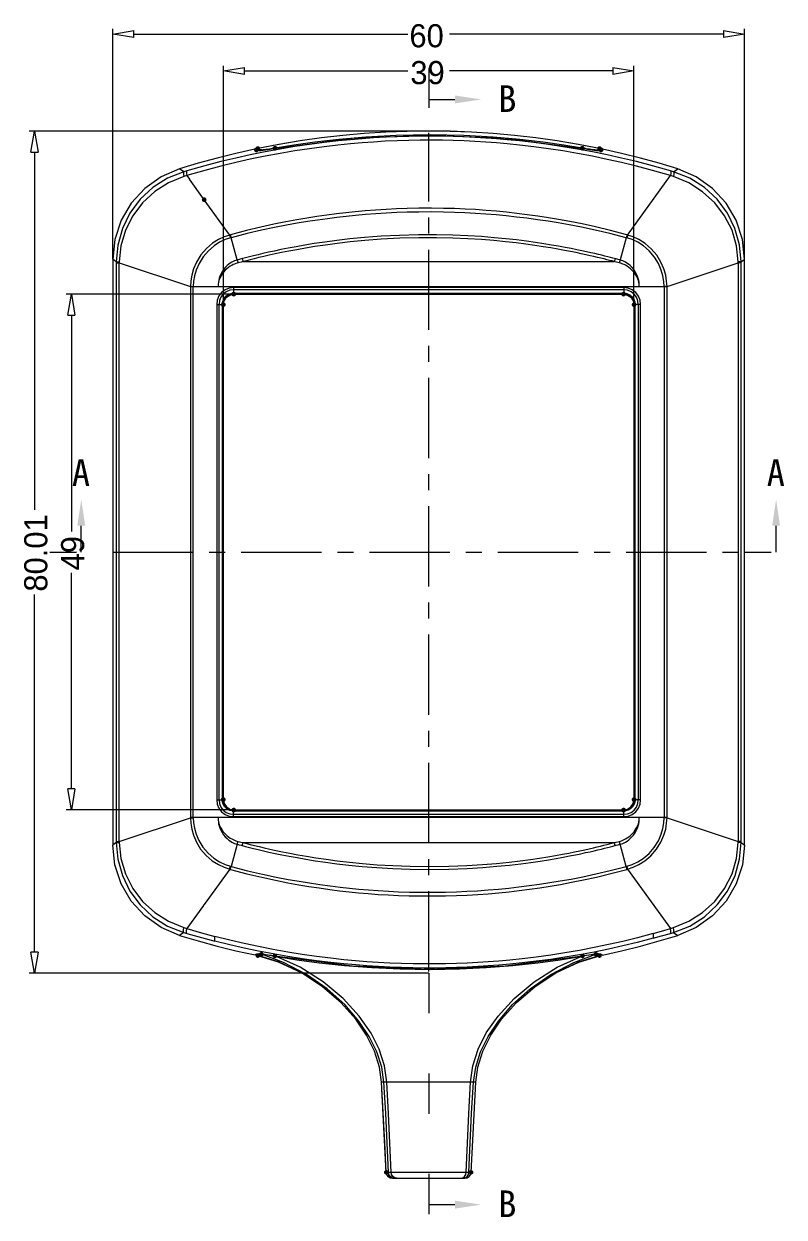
# Model space of a CAD drawing. Header units: millimetres. Extents: x 0 to 260, y 22 to 203.
# Drawn here: x 48 to 89.3, y 91.4 to 156.3 of the extents above; entities that cross this region are included whole.
import ezdxf

# ---------------------------------------------------------------- set-up
doc = ezdxf.new("R2010")
doc.units = ezdxf.units.MM

msp = doc.modelspace()

# ---------------------------------------------------------------- hatches: boundary and pattern name
at = {"true_color": 0xffff00}
h = msp.add_hatch(color=2, dxfattribs=at)
h.dxf.hatch_style = 2
h.paths.add_polyline_path([(71.411324, 151.986756), (71.411324, 152.416087), (72.842543, 152.201245)])
h = msp.add_hatch(color=7)
edge = h.paths.add_edge_path()
edge.add_arc((60.60881, 149.456599), 0.131491, 0, 360)
h = msp.add_hatch(color=7)
edge = h.paths.add_edge_path()
edge.add_arc((60.609692, 149.455434), 0.13105, 0, 360)
h = msp.add_hatch(color=7)
edge = h.paths.add_edge_path()
edge.add_arc((60.690337, 149.528918), 0.12689, 0, 360)
h = msp.add_hatch(color=7)
edge = h.paths.add_edge_path()
edge.add_arc((61.626821, 149.547862), 0.129444, 0, 360)
h = msp.add_hatch(color=7)
edge = h.paths.add_edge_path()
edge.add_arc((78.333459, 149.547862), 0.129444, 0, 360)
h = msp.add_hatch(color=7)
edge = h.paths.add_edge_path()
edge.add_arc((79.269907, 149.528953), 0.12689, 0, 360)
h = msp.add_hatch(color=7)
edge = h.paths.add_edge_path()
edge.add_arc((79.350588, 149.455434), 0.13105, 0, 360)
h = msp.add_hatch(color=7)
edge = h.paths.add_edge_path()
edge.add_arc((79.351293, 149.456599), 0.131491, 0, 360)
h = msp.add_hatch(color=7)
edge = h.paths.add_edge_path()
edge.add_arc((57.771771, 146.748112), 0.128441, 0, 360)
h = msp.add_hatch(color=7)
edge = h.paths.add_edge_path()
edge.add_arc((59.382554, 141.611385), 0.130729, 0, 360)
h = msp.add_hatch(color=7)
edge = h.paths.add_edge_path()
edge.add_arc((80.577725, 141.611385), 0.130729, 0, 360)
h = msp.add_hatch(color=7)
edge = h.paths.add_edge_path()
edge.add_arc((58.810842, 141.039497), 0.130729, 0, 360)
h = msp.add_hatch(color=7)
edge = h.paths.add_edge_path()
edge.add_arc((81.149437, 141.039674), 0.130729, 0, 360)
h = msp.add_hatch(color=2, dxfattribs=at)
h.dxf.hatch_style = 2
h.paths.add_polyline_path([(51.302814, 129.009704), (50.873484, 129.009704), (51.088325, 130.440924)])
h = msp.add_hatch(color=2, dxfattribs=at)
h.dxf.hatch_style = 2
h.paths.add_polyline_path([(89.086902, 129.009704), (88.657571, 129.009704), (88.87206, 130.440924)])
h = msp.add_hatch(color=7)
edge = h.paths.add_edge_path()
edge.add_arc((58.810842, 114.117191), 0.130729, 0, 360)
h = msp.add_hatch(color=7)
edge = h.paths.add_edge_path()
edge.add_arc((81.149437, 114.117367), 0.130729, 0, 360)
h = msp.add_hatch(color=7)
edge = h.paths.add_edge_path()
edge.add_arc((59.382731, 113.545479), 0.130729, 0, 360)
h = msp.add_hatch(color=7)
edge = h.paths.add_edge_path()
edge.add_arc((80.577725, 113.545479), 0.130729, 0, 360)
h = msp.add_hatch(color=7)
edge = h.paths.add_edge_path()
edge.add_arc((60.884964, 105.701394), 0.125501, 0, 360)
h = msp.add_hatch(color=7)
edge = h.paths.add_edge_path()
edge.add_arc((79.075245, 105.701394), 0.125501, 0, 360)
h = msp.add_hatch(color=7)
edge = h.paths.add_edge_path()
edge.add_arc((60.688961, 105.628158), 0.125148, 0, 360)
h = msp.add_hatch(color=7)
edge = h.paths.add_edge_path()
edge.add_arc((61.617613, 105.612953), 0.126206, 0, 360)
h = msp.add_hatch(color=7)
edge = h.paths.add_edge_path()
edge.add_arc((78.342666, 105.612953), 0.126206, 0, 360)
h = msp.add_hatch(color=7)
edge = h.paths.add_edge_path()
edge.add_arc((79.27146, 105.628193), 0.125148, 0, 360)
h = msp.add_hatch(color=7)
edge = h.paths.add_edge_path()
edge.add_arc((67.673396, 93.84097), 0.125236, 0, 360)
h = msp.add_hatch(color=7)
edge = h.paths.add_edge_path()
edge.add_arc((72.286707, 93.84097), 0.125148, 0, 360)
h = msp.add_hatch(color=2, dxfattribs=at)
h.dxf.hatch_style = 2
h.paths.add_polyline_path([(71.411324, 91.869331), (71.411324, 92.299014), (72.842543, 92.083819)])

# ---------------------------------------------------------------- linework, layer by layer
at = {"color": 3, "lineweight": 0, "true_color": 0x00ff00}
for points in [[(52.805577, 143.51321), (52.805577, 156.038938)], [(52.805577, 155.752941), (53.950694, 155.943794)], [(53.950553, 155.562088), (53.950553, 155.943794)], [(86.009727, 155.943794), (87.154844, 155.752941)], [(86.009727, 155.943794), (86.009727, 155.562088)], [(87.154702, 143.512011), (87.154702, 156.03915)], [(53.950553, 155.562088), (52.805436, 155.752941)], [(53.950553, 155.752941), (68.850475, 155.752941)], [(86.009727, 155.752941), (71.109805, 155.752941)], [(87.154702, 155.752941), (86.009586, 155.562088)], [(58.816734, 141.033782), (58.816734, 154.035407)], [(58.816734, 153.749269), (59.961851, 153.940122)], [(59.961709, 153.558416), (59.961709, 153.940122)], [(79.99857, 153.940122), (81.143687, 153.749269)], [(79.99857, 153.940122), (79.99857, 153.558416)], [(81.143546, 141.033782), (81.143546, 154.035407)], [(59.961709, 153.558416), (58.816593, 153.749269)], [(59.961709, 153.749269), (68.850651, 153.749269)], [(79.99857, 153.749269), (71.109628, 153.749269)], [(81.143546, 153.749269), (79.998429, 153.558416)], [(69.980069, 150.477996), (48.259189, 150.477996)], [(48.354509, 149.333021), (48.545362, 150.478137)], [(48.545362, 150.477996), (48.736215, 149.332879)], [(48.354509, 149.333021), (48.736215, 149.333021)], [(48.545362, 149.333021), (48.545362, 129.880501)], [(59.388446, 141.605494), (50.26279, 141.605494)], [(50.358181, 140.460518), (50.549034, 141.605635)], [(50.549034, 141.605494), (50.739887, 140.460377)], [(50.358181, 140.460518), (50.739887, 140.460518)], [(50.549034, 140.460518), (50.549034, 128.708079)], [(50.549034, 114.696346), (50.549034, 126.448785)], [(48.545362, 105.817846), (48.545362, 125.270366)], [(50.549034, 113.55137), (50.358181, 114.696487)], [(50.739887, 114.696346), (50.358181, 114.696346)], [(50.739887, 114.696346), (50.549034, 113.551229)], [(59.388446, 113.55137), (50.26279, 113.55137)], [(48.736215, 105.817846), (48.354509, 105.817846)], [(48.545362, 104.673012), (48.354509, 105.817776)], [(48.736215, 105.817846), (48.545362, 104.673082)], [(69.980069, 104.673012), (48.259189, 104.673012)]]:
    msp.add_lwpolyline(points, dxfattribs=at)
at = {"color": 2, "lineweight": 0, "true_color": 0xffff00}
for points in [[(69.980069, 153.918779), (69.980069, 151.737554)], [(69.980069, 152.201386), (71.411289, 152.201386)], [(51.088184, 127.578414), (51.088184, 129.009634)], [(88.872095, 127.578414), (88.872095, 129.009634)], [(49.370615, 127.578414), (50.824765, 127.578414)], [(87.154702, 127.578414), (88.608852, 127.578414)], [(69.980069, 104.673012), (69.980069, 102.491787)], [(69.980069, 99.213423), (69.980069, 97.032198)], [(69.980069, 93.753834), (69.980069, 91.572609)], [(69.980069, 92.083961), (71.411289, 92.083961)]]:
    msp.add_lwpolyline(points, dxfattribs=at)
at = {"color": 7, "lineweight": 0}
for points in [[(83.128767, 148.055401), (82.143812, 148.338681), (81.274214, 148.569398), (80.470587, 148.766248), (79.68742, 148.943342), (78.892612, 149.108089), (78.081928, 149.261548), (77.274067, 149.399131), (76.500426, 149.517312), (75.693623, 149.625967), (74.92492, 149.716278), (74.256759, 149.783659), (73.662328, 149.835517), (73.083067, 149.878556), (72.495339, 149.914892), (71.906906, 149.943467), (71.320237, 149.964281), (70.730745, 149.977687), (70.132787, 149.983684), (69.519659, 149.981567), (68.893478, 149.970984), (68.260595, 149.951581), (67.622773, 149.923006), (66.984951, 149.885612), (66.357712, 149.840456), (65.731531, 149.786481), (65.047848, 149.717337), (64.294314, 149.629495), (63.495273, 149.522251), (62.709989, 149.403012), (61.898601, 149.265076), (61.083331, 149.111617), (60.28182, 148.945106), (59.492656, 148.766953), (58.685853, 148.569398), (57.815551, 148.338681), (56.831653, 148.055401)], [(79.270789, 149.531776), (78.119447, 149.754956), (76.964104, 149.948379), (75.805334, 150.112044), (74.643707, 150.245952), (73.479795, 150.350103), (72.314172, 150.424496), (71.147409, 150.469132), (69.980078, 150.484011), (68.812751, 150.469132), (67.646, 150.424496), (66.480398, 150.350103), (65.316516, 150.245952), (64.154926, 150.112044), (62.9962, 149.948379), (61.840911, 149.754956), (60.689631, 149.531776)], [(79.269061, 149.526096), (78.117921, 149.749214), (76.962787, 149.942583), (75.80423, 150.106203), (74.642821, 150.240074), (73.47913, 150.344196), (72.313727, 150.418568), (71.147183, 150.463192), (69.980069, 150.478067), (68.812955, 150.463192), (67.646411, 150.418568), (66.481008, 150.344196), (65.317317, 150.240074), (64.155908, 150.106203), (62.997351, 149.942583), (61.842218, 149.749214), (60.691078, 149.526096)], [(61.610875, 149.540736), (65.818808, 150.086836), (69.980175, 150.264636), (74.141894, 150.086836), (78.349475, 149.540736)], [(78.329931, 149.55333), (77.322045, 149.717725), (76.198801, 149.875416), (74.929506, 150.021819), (73.495464, 150.147055), (71.892442, 150.236308), (70.065406, 150.273702), (68.204856, 150.2416), (66.564087, 150.154111), (65.094062, 150.028169), (63.797251, 149.880002), (62.654603, 149.720194), (61.630489, 149.55333)], [(78.891836, 149.347978), (78.080799, 149.497556), (77.272938, 149.632317), (76.499297, 149.747676), (75.692494, 149.853862), (74.923086, 149.942056), (74.254924, 150.008026), (73.660847, 150.058473), (73.082291, 150.100453), (72.494563, 150.135731), (71.906483, 150.163601), (71.319813, 150.184062), (70.730674, 150.197114), (70.132716, 150.203112), (69.519941, 150.200995), (68.894113, 150.190764), (68.260877, 150.171714), (67.623761, 150.143845), (66.985938, 150.107509), (66.359052, 150.063059), (65.733224, 150.010495), (65.049541, 149.943114), (64.295655, 149.857037), (63.496261, 149.752614), (62.710977, 149.635845), (61.899588, 149.501437)], [(60.535996, 149.493534), (59.499965, 149.262559), (58.469689, 149.007804), (57.44563, 148.729302), (56.428252, 148.427087)], [(61.899588, 149.501296), (61.083966, 149.351012), (60.282102, 149.188734), (59.491527, 149.014109), (58.683313, 148.820787), (57.811247, 148.595362), (56.82488, 148.318079)], [(60.535996, 149.493534), (60.566335, 149.460726), (60.634421, 149.435679), (60.739902, 149.418746)], [(60.68949, 149.531776), (60.633531, 149.502363), (60.601648, 149.447814)], [(60.644017, 149.506622), (60.611209, 149.467111)], [(60.644546, 149.504753), (60.612091, 149.465242)], [(60.690689, 149.528001), (60.644123, 149.506481)], [(60.691219, 149.526096), (60.644652, 149.504576)], [(60.721169, 149.493534), (60.691183, 149.52599)], [(60.78855, 149.468734), (60.721169, 149.493429)], [(60.739796, 149.418781), (60.788479, 149.418781), (60.867502, 149.425836), (60.974746, 149.438889), (61.106685, 149.457586), (61.259438, 149.481575), (61.429124, 149.509445), (61.610804, 149.540842)], [(60.893113, 149.451519), (60.788691, 149.468805)], [(60.893113, 149.451519), (60.847252, 149.429999)], [(61.630348, 149.55333), (61.465601, 149.525108), (61.328018, 149.502883), (61.215834, 149.485597), (61.125876, 149.472544), (61.055321, 149.463372), (61.00064, 149.457022), (60.959718, 149.453141), (60.929379, 149.451025), (60.907859, 149.450672), (60.893043, 149.451377)], [(78.483919, 149.527119), (78.329755, 149.553224)], [(78.349404, 149.540736), (78.531791, 149.509339), (78.701829, 149.481469), (78.854935, 149.457481), (78.986874, 149.438431), (79.093413, 149.425378), (79.172082, 149.418675), (79.220413, 149.418675)], [(79.067025, 149.451519), (79.054325, 149.450813), (79.036333, 149.451166), (79.011286, 149.452224), (78.977772, 149.455046), (78.934381, 149.459633), (78.878289, 149.466335), (78.807733, 149.476213), (78.720597, 149.488913), (78.613353, 149.505846), (78.483883, 149.527013)], [(83.135152, 148.318255), (82.14808, 148.595539), (81.276366, 148.820964), (80.47168, 149.01358), (79.687455, 149.186794), (78.891941, 149.348014)], [(79.171729, 149.468734), (79.066954, 149.451448)], [(79.067025, 149.451519), (79.112886, 149.429999)], [(79.239075, 149.493534), (79.171694, 149.46884)], [(79.220307, 149.418781), (79.325435, 149.435714), (79.393874, 149.460761), (79.424212, 149.49357)], [(79.269061, 149.526096), (79.239075, 149.49364)], [(79.269061, 149.526096), (79.315628, 149.504576)], [(79.26959, 149.528001), (79.316157, 149.506481)], [(79.358631, 149.447709), (79.326749, 149.502389), (79.270789, 149.53167)], [(79.315733, 149.504753), (79.348189, 149.465242)], [(79.316262, 149.506622), (79.348718, 149.467111)], [(83.531851, 148.426946), (82.514324, 148.729211), (81.490282, 149.007795), (80.460088, 149.262566), (79.424107, 149.493393)], [(56.428428, 148.426946), (55.435712, 148.000791), (54.54142, 147.366143), (53.809406, 146.566043), (53.261189, 145.629771), (52.918995, 144.587313), (52.805401, 143.512046)], [(56.666659, 148.271583), (55.782598, 147.918099), (54.983909, 147.412569), (54.290701, 146.768397), (53.731548, 146.012747), (53.322679, 145.173841), (53.075734, 144.283783), (52.99389, 143.372911)], [(56.665777, 148.002837), (55.836044, 147.660642), (55.084627, 147.185098), (54.425638, 146.582906), (53.885888, 145.873823), (53.485486, 145.085364), (53.238188, 144.244342), (53.148936, 143.377214)], [(56.666659, 148.271583), (56.428534, 148.426805)], [(56.666483, 148.271583), (56.648491, 148.227486), (56.648138, 148.135058), (56.665777, 148.002766)], [(56.831512, 148.055401), (56.665707, 148.002837)], [(56.824951, 148.318079), (56.666553, 148.271512)], [(56.824951, 148.318079), (56.810134, 148.275746), (56.812251, 148.185434), (56.831301, 148.055259)], [(56.831512, 148.055401), (56.968037, 147.866312)], [(80.798, 144.826461), (83.128803, 148.055436)], [(83.135152, 148.318255), (83.149969, 148.275922), (83.147852, 148.185611), (83.128803, 148.055436)], [(83.294502, 148.002837), (83.129049, 148.055401)], [(83.29362, 148.271583), (83.135223, 148.318149)], [(86.966284, 143.372805), (86.884439, 144.28403), (86.637495, 145.174088), (86.228978, 146.012994), (85.669473, 146.768291), (84.976264, 147.412463), (84.177576, 147.917994), (83.293514, 148.271477)], [(83.29362, 148.271583), (83.531745, 148.426805)], [(83.293797, 148.271583), (83.311788, 148.227486), (83.312141, 148.135058), (83.294502, 148.002766)], [(86.811414, 143.377109), (86.722162, 144.244589), (86.474512, 145.085611), (86.074462, 145.87407), (85.534712, 146.5828), (84.875723, 147.184992), (84.123953, 147.660536), (83.294573, 148.002731)], [(87.154702, 143.512011), (87.041461, 144.586925), (86.699266, 145.629383), (86.151402, 146.565302), (85.419389, 147.365402), (84.524744, 148.000755), (83.531675, 148.426911)], [(57.737904, 146.799476), (56.96779, 147.866276)], [(57.737904, 146.799476), (57.747429, 146.777604), (57.767185, 146.750087)], [(59.16228, 144.826284), (57.776569, 146.746101)], [(80.763357, 144.835951), (79.872593, 145.069842), (79.058735, 145.265281), (78.319312, 145.426853), (77.650799, 145.559498), (77.047549, 145.668506), (76.49404, 145.760934), (75.923951, 145.847717), (75.343632, 145.928856), (74.777424, 146.000823), (74.220035, 146.064323), (73.663351, 146.120062), (73.100318, 146.167334), (72.530935, 146.206845), (71.962962, 146.237537), (71.390757, 146.260467), (70.78786, 146.276342), (70.126049, 146.283751), (69.437074, 146.280576), (68.814068, 146.268228), (68.23269, 146.24812), (67.66366, 146.220603), (67.090396, 146.18462), (66.528068, 146.140523), (65.989024, 146.090076), (65.471146, 146.034689), (64.96491, 145.974012), (64.447385, 145.905926), (63.907282, 145.828667), (63.363651, 145.744353), (62.808379, 145.650514), (62.211126, 145.540801), (61.562015, 145.410273), (60.856107, 145.254698), (60.077526, 145.06702), (59.196993, 144.835598)], [(80.727197, 144.679705), (79.837844, 144.906189), (79.02575, 145.095278), (78.288444, 145.251558), (77.622047, 145.379616), (77.020561, 145.485097), (76.468817, 145.57435), (75.900492, 145.658311), (75.321936, 145.736628), (74.757492, 145.806125), (74.201867, 145.867508), (73.647653, 145.92113), (73.087442, 145.966991), (72.520175, 146.005091), (71.954672, 146.034725), (71.384936, 146.05695), (70.784508, 146.072119), (70.125519, 146.079527), (69.439014, 146.076352), (68.818831, 146.064358), (68.240275, 146.044955), (67.673361, 146.018144), (67.102214, 145.983572), (66.542708, 145.941239), (66.006133, 145.892555), (65.490019, 145.838933), (64.985547, 145.780372), (64.469786, 145.714755), (63.931094, 145.639966), (63.389228, 145.558122), (62.835719, 145.467458), (62.240231, 145.361625), (61.593236, 145.23533), (60.889444, 145.085047), (60.112275, 144.903366), (59.233153, 144.679705)], [(59.16228, 144.826284), (58.859949, 144.721862), (58.549505, 144.576871), (58.226008, 144.375082), (57.893338, 144.095682), (57.587832, 143.742198), (57.35006, 143.355554), (57.190252, 142.982315), (57.092532, 142.642237), (57.03891, 142.328265), (57.01986, 142.027346)], [(59.197064, 144.835598), (59.162139, 144.826426)], [(59.16228, 144.826284), (59.172863, 144.775132), (59.184858, 144.722921), (59.19791, 144.670357)], [(59.197064, 144.835598), (59.208, 144.784445), (59.219994, 144.732234), (59.2334, 144.679317)], [(80.176829, 143.527674), (79.999029, 143.573535), (79.866031, 143.607755), (79.721745, 143.644091), (79.565112, 143.682544), (79.395073, 143.723819), (79.211629, 143.767563), (79.013015, 143.81413), (78.797467, 143.863166), (78.563223, 143.915024), (78.308165, 143.969705), (78.030881, 144.02756), (77.728551, 144.087885), (77.400115, 144.151032), (77.043809, 144.215944), (76.65787, 144.282971), (76.239829, 144.351058), (75.786509, 144.419849), (75.294384, 144.488288), (74.759926, 144.556021), (74.178901, 144.621285), (73.547076, 144.682316), (72.859512, 144.737702), (72.11127, 144.784621), (71.296001, 144.819546), (70.406648, 144.838596), (69.434745, 144.837185), (68.396167, 144.809669), (67.388987, 144.757457), (66.483406, 144.688666), (65.68754, 144.611055), (64.977045, 144.528505), (64.338165, 144.443485), (63.762431, 144.35776), (63.242084, 144.272741), (62.769362, 144.189485), (62.338973, 144.108699), (61.947037, 144.031088), (61.590026, 143.956652), (61.265117, 143.885744), (60.969137, 143.819069), (60.699262, 143.755921), (60.45267, 143.696655), (60.227951, 143.641269), (60.024045, 143.589763)], [(80.763357, 144.835951), (80.752421, 144.784445), (80.740426, 144.732587), (80.727021, 144.67967)], [(80.798, 144.826461), (80.787416, 144.774955), (80.775422, 144.723097), (80.762369, 144.67018)], [(80.798, 144.826461), (80.763427, 144.835986)], [(82.94049, 142.027522), (82.92144, 142.325619), (82.86817, 142.641355), (82.770451, 142.981786), (82.613112, 143.34938), (82.382395, 143.728264), (82.081829, 144.080689), (81.747042, 144.366086), (81.414373, 144.57493), (81.09652, 144.72345), (80.79807, 144.826461)], [(59.197946, 144.670251), (58.907609, 144.574295), (58.61304, 144.434948), (58.309298, 144.239156), (57.999207, 143.972104), (57.714162, 143.638376), (57.491207, 143.274662), (57.339512, 142.924001), (57.246732, 142.604031), (57.196637, 142.308756), (57.179351, 142.026181)], [(59.233259, 144.679352), (59.215972, 144.674766), (59.197981, 144.67018)], [(59.566563, 143.46996), (59.233188, 144.679635)], [(80.071419, 143.382824), (79.950063, 143.414221), (79.817771, 143.448087), (79.674191, 143.484424), (79.518263, 143.523229), (79.349283, 143.564504), (79.166896, 143.608249), (78.968988, 143.654462), (78.754499, 143.703499), (78.521313, 143.755357), (78.267666, 143.810037), (77.991441, 143.86754), (77.690874, 143.927865), (77.364202, 143.991012), (77.00966, 144.056276), (76.625485, 144.122951), (76.20956, 144.191037), (75.758357, 144.259476), (75.268702, 144.328268), (74.736713, 144.396001), (74.15851, 144.460912), (73.52986, 144.521943), (72.845824, 144.577329), (72.100758, 144.624249), (71.289721, 144.659174), (70.404602, 144.678224), (69.437285, 144.676812), (68.403646, 144.649296), (67.401758, 144.597085), (66.500057, 144.528293), (65.708424, 144.451035), (65.001105, 144.368485), (64.365399, 144.283465), (63.792488, 144.19774), (63.274963, 144.112721), (62.804357, 144.029465), (62.376085, 143.948679), (61.985913, 143.871068), (61.631019, 143.796632), (61.307521, 143.726076), (61.012952, 143.659401), (60.744135, 143.596254), (60.499308, 143.536987), (60.275646, 143.481954), (60.072799, 143.430449), (59.888649, 143.382824)], [(80.727197, 144.679705), (80.393822, 143.47003)], [(80.762334, 144.670251), (80.727056, 144.679776)], [(82.780999, 142.026287), (82.764066, 142.30604), (82.713618, 142.603079), (82.620838, 142.923401), (82.472318, 143.269123), (82.25536, 143.625429), (81.975254, 143.957746), (81.662693, 144.230796), (81.350838, 144.432584), (81.049213, 144.575459), (80.762404, 144.670357)], [(52.805577, 143.512011), (52.805577, 111.644889)], [(52.993996, 143.372805), (52.805612, 143.512152)], [(59.566563, 143.46996), (59.499182, 143.449499), (59.427921, 143.423393), (59.353133, 143.390232), (59.27411, 143.349662), (59.191207, 143.299215), (59.104777, 143.237479), (59.01623, 143.163043), (58.92733, 143.074143), (58.840899, 142.970426), (58.760113, 142.852951), (58.688852, 142.725246), (58.631702, 142.595776), (58.589721, 142.47301), (58.560794, 142.359415), (58.542802, 142.255346), (58.532924, 142.161154), (58.529749, 142.076487), (58.530455, 142.000287)], [(59.674054, 143.498923), (59.566457, 143.469995)], [(59.566563, 143.46996), (59.582085, 143.414574), (59.599371, 143.361304), (59.617363, 143.312621)], [(59.783592, 143.527674), (59.673878, 143.498746)], [(60.024081, 143.589869), (59.783486, 143.52778)], [(59.839084, 143.542138), (59.854253, 143.486046), (59.871187, 143.432071), (59.888473, 143.382682)], [(80.121019, 143.542138), (80.10585, 143.486046), (80.088916, 143.432071), (80.071277, 143.382682)], [(80.286225, 143.498746), (80.176864, 143.527674)], [(80.393716, 143.46996), (80.286119, 143.498888)], [(80.393716, 143.46996), (80.378194, 143.414574), (80.360908, 143.361304), (80.342916, 143.312621)], [(81.429825, 142.000464), (81.43053, 142.081603), (81.42665, 142.165917), (81.417478, 142.256228), (81.400544, 142.353242), (81.374439, 142.459781), (81.335633, 142.576903), (81.282011, 142.70355), (81.212161, 142.833372), (81.129258, 142.957197), (81.037536, 143.069028), (80.942991, 143.163925), (80.850564, 143.241536), (80.763075, 143.302919), (80.68123, 143.352308), (80.604678, 143.391467), (80.532358, 143.423217), (80.462508, 143.448969), (80.393716, 143.470136)], [(86.966284, 143.372805), (87.154667, 143.512152)], [(87.154702, 111.644853), (87.154702, 143.511976)], [(52.993996, 143.372805), (53.016573, 143.374216), (53.069137, 143.37598), (53.148865, 143.377038)], [(52.993996, 143.372805), (52.993996, 143.316713)], [(52.993996, 143.316819), (53.148159, 143.316819)], [(52.993996, 143.316819), (52.993996, 111.839869)], [(53.148865, 143.377109), (53.148159, 143.317136)], [(53.148159, 143.316995), (57.019896, 142.027592)], [(53.148159, 111.839869), (53.148159, 143.316819)], [(59.617363, 143.312515), (59.557744, 143.295934), (59.493538, 143.275121), (59.425099, 143.249015), (59.351721, 143.216912), (59.273052, 143.176696), (59.189444, 143.127659), (59.100896, 143.067334), (59.009174, 142.994309), (58.916746, 142.907526), (58.826435, 142.806632), (58.74318, 142.694096), (58.672624, 142.576973), (58.617944, 142.462673), (58.578432, 142.354723), (58.552327, 142.253829), (58.537157, 142.160696), (58.530455, 142.076382), (58.530455, 142.000534)], [(59.778441, 143.353684), (59.617222, 143.312409)], [(59.888508, 143.382824), (59.833475, 143.368007), (59.778441, 143.353543)], [(59.888508, 143.382824), (80.07163, 143.382824)], [(80.126875, 143.367831), (80.071842, 143.382647)], [(80.342916, 143.312515), (80.127016, 143.367901)], [(81.429825, 142.000464), (81.429472, 142.081603), (81.422416, 142.165564), (81.407953, 142.254464), (81.383611, 142.349008), (81.347628, 142.450256), (81.29718, 142.559264), (81.2298, 142.674622), (81.147603, 142.789628), (81.054469, 142.896519), (80.956044, 142.990006), (80.858325, 143.067969), (80.76625, 143.130764), (80.681583, 143.1798), (80.603972, 143.218958), (80.532711, 143.250003), (80.466741, 143.27505), (80.403947, 143.295511), (80.342916, 143.312444)], [(82.94049, 142.027522), (86.812226, 143.316925)], [(86.812085, 143.316995), (86.811379, 143.376967)], [(86.966284, 143.372805), (86.943706, 143.374216), (86.891142, 143.37598), (86.811414, 143.377038)], [(86.812085, 143.316819), (86.812085, 111.839869)], [(86.966284, 143.316819), (86.81212, 143.316819)], [(86.966284, 143.316819), (86.966284, 143.372911)], [(86.966284, 111.839869), (86.966284, 143.316819)], [(82.940666, 142.000464), (57.019613, 142.000464)], [(57.019613, 142.000464), (57.019613, 113.156294)], [(57.01979, 142.027522), (57.179245, 142.026464)], [(57.01979, 142.027522), (57.01979, 142.000358)], [(57.179104, 113.1564), (57.179104, 142.00057)], [(57.179281, 142.026287), (57.179281, 142.000534)], [(59.377439, 141.965504), (59.139314, 141.940456), (58.913183, 141.851556), (58.71845, 141.704448), (58.571342, 141.510773), (58.482089, 141.28429), (58.456689, 141.044754)], [(59.373135, 141.840938), (59.167113, 141.820477), (58.972379, 141.744629), (58.805163, 141.618335), (58.678516, 141.451471), (58.601963, 141.256385), (58.581149, 141.048952)], [(58.758173, 141.04874), (58.78322, 141.225129), (58.853776, 141.380351), (58.954317, 141.500648), (59.085903, 141.593429), (59.231601, 141.648109), (59.373417, 141.663984)], [(58.805022, 141.045318), (58.828658, 141.209007), (58.89498, 141.353646), (58.988113, 141.464771), (59.109822, 141.551201), (59.245288, 141.602001), (59.376874, 141.617171)], [(58.816734, 141.033782), (58.860126, 141.252857), (58.983951, 141.438066), (59.169512, 141.561891), (59.388587, 141.605635)], [(59.373135, 141.840938), (59.373135, 141.664196)], [(80.587144, 141.840938), (59.373206, 141.840938)], [(59.376733, 141.617206), (59.374617, 141.639784), (59.373206, 141.664126)], [(59.37571, 141.919501), (59.373241, 141.840832)], [(59.373276, 141.965504), (59.375746, 141.919642)], [(59.373276, 141.664055), (80.586862, 141.664055)], [(59.376733, 141.617206), (80.583617, 141.617206)], [(80.582841, 141.965504), (59.377368, 141.965504)], [(59.388446, 141.605494), (80.571693, 141.605494)], [(80.571834, 141.605494), (80.790909, 141.561749), (80.976117, 141.437924), (81.100295, 141.252716), (81.143687, 141.033641)], [(81.503732, 141.044613), (81.478684, 141.282738), (81.389784, 141.509221), (81.242676, 141.703601), (81.049001, 141.85071), (80.822518, 141.940315), (80.582982, 141.965363)], [(80.583546, 141.617206), (80.585663, 141.639784), (80.586721, 141.664126)], [(80.583546, 141.617206), (80.747235, 141.593217), (80.891521, 141.527248), (81.002999, 141.434114), (81.089429, 141.312406), (81.139877, 141.176939), (81.155399, 141.045353)], [(80.587144, 141.840938), (80.586792, 141.664196)], [(80.586827, 141.965504), (80.586827, 141.840973)], [(80.586827, 141.664055), (80.763216, 141.639008), (80.918438, 141.568099), (81.039088, 141.467558), (81.131869, 141.336324), (81.186196, 141.190274), (81.202071, 141.048811)], [(81.379025, 141.049093), (81.358564, 141.255115), (81.282716, 141.449848), (81.156422, 141.617065), (80.989558, 141.743712), (80.794472, 141.820265), (80.587039, 141.841079)], [(82.94049, 142.027522), (82.781034, 142.026464)], [(82.781175, 142.000464), (82.781175, 142.026217)], [(82.781175, 142.000464), (82.781175, 113.156294)], [(82.940666, 142.000464), (82.940666, 142.027628)], [(82.940666, 113.1564), (82.940666, 142.00057)], [(58.456548, 141.04874), (58.581431, 141.04874)], [(58.456548, 141.044613), (58.456548, 114.112146)], [(58.581255, 141.049093), (58.757996, 141.04874)], [(58.581255, 114.107771), (58.581255, 141.049058)], [(58.805022, 141.045494), (58.782444, 141.047611), (58.758102, 141.048669)], [(58.758173, 141.04874), (58.758173, 114.107807)], [(58.805022, 114.11137), (58.805022, 141.045247)], [(58.816734, 114.123082), (58.816734, 141.033676)], [(81.143546, 141.033782), (81.143546, 114.123188)], [(81.155258, 141.045494), (81.177836, 141.047611), (81.202177, 141.048669)], [(81.155258, 141.045494), (81.155258, 114.111617)], [(81.202107, 114.107771), (81.202107, 141.048705)], [(81.379025, 141.049093), (81.202283, 141.04874)], [(81.379025, 141.049093), (81.379025, 114.107807)], [(81.457729, 141.046517), (81.37906, 141.048634)], [(81.503732, 141.04874), (81.457871, 141.046623)], [(81.503732, 114.112252), (81.503732, 141.044718)], [(58.456548, 114.112252), (58.481595, 113.874127), (58.570495, 113.647643), (58.717251, 113.453616), (58.910926, 113.306154), (59.137409, 113.216549), (59.377298, 113.191149)], [(58.456548, 114.108124), (58.502409, 114.110241), (58.581431, 114.108124)], [(58.581255, 114.107771), (58.757996, 114.107771)], [(58.581255, 114.107771), (58.601716, 113.901749), (58.677563, 113.706663), (58.803857, 113.539799), (58.970721, 113.413152), (59.165455, 113.336599), (59.373241, 113.315785)], [(58.805022, 114.11137), (58.782444, 114.109253), (58.758102, 114.108195)], [(59.373135, 113.492809), (59.167818, 113.527381), (59.000602, 113.61734), (58.882421, 113.73552), (58.807632, 113.863579), (58.769179, 113.990226), (58.758243, 114.108054)], [(59.37691, 113.539658), (59.185704, 113.572466), (59.030835, 113.656075), (58.921121, 113.765789), (58.851624, 113.884675), (58.81564, 114.00215), (58.805057, 114.111511)], [(58.816734, 114.123082), (58.860126, 113.904007), (58.983951, 113.718799), (59.169512, 113.594974), (59.388587, 113.551229)], [(80.571834, 113.55137), (80.790909, 113.595115), (80.976117, 113.718587), (81.100295, 113.904148), (81.143687, 114.123223)], [(80.582664, 113.191184), (80.820789, 113.216231), (81.047273, 113.305131), (81.2413, 113.451887), (81.388761, 113.645562), (81.478367, 113.872398), (81.503767, 114.112287)], [(81.155258, 114.111546), (81.122449, 113.920341), (81.038841, 113.765471), (80.929127, 113.655757), (80.810241, 113.586613), (80.693119, 113.550277), (80.583405, 113.539693)], [(81.202107, 114.107771), (81.167534, 113.902455), (81.077576, 113.735238), (80.959396, 113.617058), (80.831337, 113.542621), (80.70469, 113.503816), (80.586862, 113.49288)], [(80.587144, 113.315891), (80.793167, 113.336352), (80.988253, 113.412199), (81.155117, 113.538494), (81.281764, 113.705358), (81.358317, 113.900091), (81.379131, 114.107877)], [(81.155258, 114.11137), (81.177836, 114.109253), (81.202177, 114.108195)], [(81.379025, 114.107771), (81.202283, 114.107771)], [(81.503732, 114.108124), (81.378848, 114.108124)], [(53.148159, 111.839869), (57.019896, 113.129272)], [(57.019613, 113.1564), (82.940666, 113.1564)], [(57.019613, 113.1564), (57.019613, 113.129236)], [(57.01979, 113.129201), (57.179245, 113.130612)], [(57.01979, 113.129342), (57.03884, 112.831245), (57.092109, 112.515509), (57.189829, 112.175078), (57.347167, 111.807484), (57.577884, 111.428601), (57.878098, 111.076176), (58.213237, 110.790778), (58.545906, 110.581581), (58.863759, 110.433414), (59.162209, 110.330403)], [(57.179104, 113.1564), (57.179104, 113.130648)], [(57.179281, 113.130577), (57.196214, 112.850824), (57.246661, 112.553785), (57.339442, 112.233463), (57.487961, 111.887741), (57.704567, 111.531435), (57.985025, 111.199119), (58.297586, 110.926069), (58.609442, 110.723927), (58.911067, 110.581405), (59.197875, 110.486507)], [(58.530455, 113.1564), (58.529749, 113.075261), (58.53363, 112.990595), (58.542802, 112.900636), (58.559735, 112.803623), (58.585841, 112.697084), (58.624646, 112.579961), (58.678269, 112.453314), (58.748119, 112.323492), (58.831021, 112.199667), (58.922744, 112.087836), (59.017288, 111.992939), (59.109716, 111.915681), (59.197205, 111.853592), (59.279049, 111.804556), (59.355602, 111.765045), (59.427921, 111.733295), (59.497771, 111.707895), (59.566563, 111.686728)], [(58.530455, 113.1564), (58.530455, 113.075261), (58.537863, 112.9913), (58.552327, 112.9024), (58.576669, 112.807856), (58.612652, 112.706256), (58.663099, 112.597247), (58.730127, 112.481889), (58.812677, 112.367236), (58.90581, 112.260345), (59.004235, 112.166859), (59.101955, 112.088542), (59.19403, 112.0261), (59.278696, 111.977064), (59.356307, 111.937906), (59.427569, 111.906861), (59.493538, 111.881814), (59.556332, 111.861353), (59.617363, 111.84442)], [(80.586968, 113.492809), (59.373029, 113.492809)], [(59.373135, 113.315891), (59.373135, 113.492633)], [(59.373135, 113.315891), (80.587074, 113.315891)], [(59.376733, 113.539658), (59.374617, 113.51708), (59.373206, 113.492739)], [(59.373276, 113.191184), (59.373276, 113.316067)], [(80.583546, 113.539658), (59.377016, 113.539658)], [(59.377439, 113.191184), (80.582558, 113.191184)], [(59.388446, 113.55137), (80.571693, 113.55137)], [(80.342916, 111.844349), (80.402536, 111.86093), (80.466741, 111.881744), (80.53518, 111.907849), (80.608558, 111.939952), (80.687228, 111.980169), (80.770836, 112.028852), (80.859383, 112.089177), (80.951105, 112.162202), (81.043533, 112.248985), (81.133844, 112.350585), (81.2171, 112.462769), (81.287655, 112.579538), (81.342336, 112.693838), (81.381847, 112.802141), (81.407952, 112.903035), (81.423122, 112.996169), (81.429825, 113.080482), (81.429825, 113.15633)], [(80.393716, 111.686904), (80.461097, 111.707718), (80.532358, 111.733471), (80.607147, 111.766632), (80.686169, 111.807202), (80.769072, 111.857649), (80.855503, 111.919032), (80.94405, 111.993821), (81.03295, 112.082721), (81.11938, 112.186438), (81.200166, 112.303913), (81.271428, 112.431618), (81.328577, 112.561088), (81.370558, 112.683854), (81.399486, 112.797449), (81.417477, 112.901518), (81.427002, 112.99571), (81.43053, 113.080377), (81.429825, 113.156577)], [(80.583546, 113.539658), (80.585663, 113.51708), (80.586721, 113.492739)], [(80.586827, 113.191184), (80.58471, 113.237045), (80.586827, 113.316067)], [(80.587144, 113.315891), (80.587144, 113.492633)], [(80.762334, 110.486613), (81.05267, 110.582569), (81.347239, 110.722269), (81.650981, 110.917708), (81.961073, 111.184761), (82.246117, 111.518488), (82.469073, 111.881849), (82.620767, 112.232511), (82.713195, 112.552833), (82.763642, 112.848108), (82.780928, 113.130683)], [(80.798, 110.330227), (81.10033, 110.435002), (81.410775, 110.579641), (81.734272, 110.781782), (82.066941, 111.061182), (82.372447, 111.414666), (82.610219, 111.80131), (82.770027, 112.174196), (82.867747, 112.514274), (82.921369, 112.828599), (82.940419, 113.129519)], [(82.780999, 113.130577), (82.780999, 113.15633)], [(82.94049, 113.129201), (82.781034, 113.130612)], [(82.94049, 113.129342), (82.94049, 113.156506)], [(82.94049, 113.129342), (86.812226, 111.839939)], [(56.428428, 106.729742), (55.435712, 107.155897), (54.54142, 107.790897), (53.809406, 108.590644), (53.261189, 109.526917), (52.918995, 110.569728), (52.805401, 111.644994)], [(52.993996, 111.784059), (52.805612, 111.644712)], [(52.993996, 111.839869), (53.148159, 111.839869)], [(52.993996, 111.839869), (52.993996, 111.78413)], [(52.993996, 111.784059), (53.016573, 111.782296), (53.069137, 111.780884), (53.148865, 111.779473)], [(52.993996, 111.784059), (53.07584, 110.872834), (53.322784, 109.982776), (53.731301, 109.144223), (54.290807, 108.388573), (54.984015, 107.744401), (55.782704, 107.238518), (56.666765, 106.885034)], [(53.148159, 111.839869), (53.148865, 111.779544)], [(53.148865, 111.779579), (53.238118, 110.912099), (53.485768, 110.071076), (53.885818, 109.282971), (54.425568, 108.573888), (55.084557, 107.971696), (55.836326, 107.496151), (56.665707, 107.153957)], [(59.566563, 111.686904), (59.233188, 110.477229)], [(59.566563, 111.686904), (59.582085, 111.742291), (59.599371, 111.79556), (59.617363, 111.844243)], [(59.566563, 111.686904), (59.673807, 111.657977)], [(59.617363, 111.844349), (59.833263, 111.788963)], [(59.673878, 111.657941), (59.783592, 111.629366)], [(59.833369, 111.788857), (59.888402, 111.774041)], [(59.839225, 111.61455), (59.854394, 111.670994), (59.871328, 111.724616), (59.888614, 111.774005)], [(59.888508, 111.774041), (80.07163, 111.774041)], [(59.888684, 111.774041), (60.075304, 111.72571), (60.281679, 111.673499), (60.508868, 111.617407), (60.758634, 111.557082), (61.033096, 111.492877), (61.334368, 111.424791), (61.664921, 111.352824), (62.027576, 111.277329), (62.424804, 111.198307), (62.858368, 111.117521), (63.329679, 111.034618), (63.842265, 110.951363), (64.399301, 110.868813), (65.006432, 110.787674), (65.66789, 110.710063), (66.389321, 110.638449), (67.176368, 110.575302), (68.036087, 110.523796), (68.975182, 110.488871), (70.002471, 110.476171), (71.079854, 110.491341), (72.055284, 110.530499), (72.909712, 110.584121), (73.66889, 110.647621), (74.349046, 110.716413), (74.960762, 110.788732), (75.512507, 110.861757), (76.01204, 110.935135), (76.466065, 111.007102), (76.879873, 111.077657), (77.257346, 111.145743), (77.602009, 111.21136), (77.91704, 111.274154), (78.205612, 111.333774), (78.469843, 111.390218), (78.712201, 111.443841), (78.934451, 111.494288), (79.138709, 111.542266), (79.327798, 111.587421), (79.502071, 111.629754), (79.662937, 111.669618), (79.811104, 111.707013), (79.946923, 111.741585), (80.071454, 111.774041)], [(80.071771, 111.774041), (80.126805, 111.788857), (80.181838, 111.802968)], [(80.121196, 111.61455), (80.106026, 111.670994), (80.089093, 111.724616), (80.071807, 111.774005)], [(80.176687, 111.629014), (80.286049, 111.657941)], [(80.181838, 111.803004), (80.343058, 111.844279)], [(80.286049, 111.657941), (80.393646, 111.686869)], [(80.393716, 111.686904), (80.378194, 111.742291), (80.360908, 111.79556), (80.342916, 111.844243)], [(80.727197, 110.476982), (80.393822, 111.68701)], [(83.29362, 106.885105), (84.177681, 107.238588), (84.97637, 107.744472), (85.669226, 108.388644), (86.228731, 109.143941), (86.637601, 109.982847), (86.884545, 110.873258), (86.96639, 111.78413)], [(83.294502, 107.153851), (84.124236, 107.496398), (84.875652, 107.97159), (85.534641, 108.573782), (86.074391, 109.282865), (86.474794, 110.071676), (86.722091, 110.912346), (86.811344, 111.779473)], [(87.154702, 111.644853), (87.041461, 110.569939), (86.699266, 109.527481), (86.151402, 108.591562), (85.419389, 107.791109), (84.524744, 107.156109), (83.531675, 106.729601)], [(86.811414, 111.779579), (86.81212, 111.839904)], [(86.966284, 111.784059), (86.943706, 111.782296), (86.891142, 111.780884), (86.811414, 111.779473)], [(86.966284, 111.839869), (86.81212, 111.839869)], [(86.966284, 111.784059), (86.966284, 111.839798)], [(86.966284, 111.784059), (87.025551, 111.739962)], [(87.025515, 111.739962), (87.154632, 111.644712)], [(59.783416, 111.629366), (60.026832, 111.566219), (60.233913, 111.514008), (60.462513, 111.457916), (60.713691, 111.397591), (60.98921, 111.333033), (61.291893, 111.2653), (61.62421, 111.19298), (61.988629, 111.117486), (62.387974, 111.038464), (62.823654, 110.957678), (63.297082, 110.874775), (63.812138, 110.791519), (64.371996, 110.708616), (64.982302, 110.627478), (65.646935, 110.549866), (66.371893, 110.4779), (67.162821, 110.414752), (68.026421, 110.363247), (68.970454, 110.328322), (70.002682, 110.315622), (71.085357, 110.330791), (72.065374, 110.370303), (72.924035, 110.423925), (73.686741, 110.487072), (74.370424, 110.556216), (74.984963, 110.628536), (75.539177, 110.701914), (76.041532, 110.774939), (76.497674, 110.847258), (76.913246, 110.917461), (77.292835, 110.9859), (77.639263, 111.051516), (77.956057, 111.114311), (78.245688, 111.17393), (78.511329, 111.230728), (78.754746, 111.283997), (78.978407, 111.334797), (79.183724, 111.382775), (79.373518, 111.427577), (79.548849, 111.470264), (79.710421, 111.510128), (79.859293, 111.547522), (79.995818, 111.582094)], [(79.995818, 111.582165), (80.176793, 111.629084)], [(59.16228, 110.330544), (59.172863, 110.381697), (59.184858, 110.433908), (59.19791, 110.486472)], [(59.197064, 110.321266), (59.208, 110.372419), (59.219994, 110.42463), (59.233047, 110.477194)], [(59.197946, 110.486613), (59.215937, 110.482027), (59.233223, 110.477441)], [(59.233082, 110.477335), (60.131254, 110.249088), (60.944054, 110.059646), (61.679243, 109.904071), (62.343524, 109.776366), (62.942541, 109.671238), (63.493227, 109.582338), (64.055202, 109.499435), (64.621057, 109.42253), (65.159043, 109.355855), (65.675157, 109.297999), (66.182804, 109.247552), (66.698918, 109.203102), (67.236552, 109.164296), (67.788296, 109.132194), (68.347096, 109.107852), (68.931296, 109.089507), (69.563827, 109.078924), (70.254213, 109.077866), (70.898032, 109.087038), (71.491404, 109.103266), (72.061493, 109.127255), (72.632993, 109.158652), (73.207316, 109.198869), (73.774935, 109.247199), (74.334088, 109.303291), (74.885832, 109.366085), (75.44181, 109.435935), (76.009782, 109.514252), (76.566818, 109.59786), (77.121738, 109.688877), (77.719696, 109.795063), (78.369866, 109.922063), (79.076479, 110.073052), (79.853649, 110.254732), (80.727127, 110.476982)], [(80.763357, 110.320914), (80.752421, 110.372419), (80.740426, 110.42463), (80.727021, 110.476841)], [(80.727197, 110.476982), (80.762475, 110.486507)], [(80.798, 110.330227), (80.787416, 110.381732), (80.775422, 110.433944), (80.762369, 110.486507)], [(59.16228, 110.330544), (57.776569, 108.410728)], [(59.16228, 110.330544), (59.197205, 110.321372)], [(59.197064, 110.321266), (60.096294, 110.085258), (60.910858, 109.889114), (61.648516, 109.728247), (62.314561, 109.596308), (62.915341, 109.487653), (63.467791, 109.39593), (64.03153, 109.309853), (64.599503, 109.230125), (65.1389, 109.161333), (65.656777, 109.101361), (66.166541, 109.04915), (66.684772, 109.003289), (67.224875, 108.962719), (67.779441, 108.930264), (68.340711, 108.904511), (68.927027, 108.885814), (69.562027, 108.874878), (70.255236, 108.873466), (70.901877, 108.882991), (71.497366, 108.900278), (72.069925, 108.924619), (72.644247, 108.957075), (73.220686, 108.998703), (73.791127, 109.04915), (74.352397, 109.107005), (74.906258, 109.171564), (75.464, 109.243883), (76.033736, 109.325375), (76.592536, 109.411805), (77.148866, 109.505644), (77.748941, 109.616064), (78.401227, 109.746944), (79.109605, 109.902872), (79.888539, 110.091255), (80.763427, 110.320914)], [(80.763357, 110.320914), (80.797929, 110.330086)], [(80.798, 110.330227), (81.940294, 108.748019)], [(57.737904, 108.357211), (57.747429, 108.379084), (57.76154, 108.398839)], [(57.761681, 108.39891), (57.776498, 108.410551)], [(81.9404, 108.747877), (83.128908, 107.101464)], [(57.737904, 108.357211), (56.831618, 107.101322)], [(56.666483, 106.885105), (56.648491, 106.929202), (56.648138, 107.021983), (56.665777, 107.153922)], [(56.665777, 107.153851), (56.831583, 107.10164)], [(56.824951, 106.838609), (56.810134, 106.880942), (56.812251, 106.971606), (56.831301, 107.101428)], [(56.831512, 107.101464), (57.625968, 106.8711), (58.345634, 106.675308)], [(82.187062, 106.830001), (82.645673, 106.959471), (83.128626, 107.10164)], [(83.135152, 106.838609), (83.149969, 106.880942), (83.147852, 106.971606), (83.128803, 107.101428)], [(83.128944, 107.101464), (83.294396, 107.153675)], [(83.293797, 106.885105), (83.311788, 106.929202), (83.312141, 107.021983), (83.294502, 107.153922)], [(56.428428, 106.729742), (57.445806, 106.427527), (58.469865, 106.149025), (59.500142, 105.89427), (60.536173, 105.663294)], [(56.666659, 106.885105), (56.428534, 106.729883)], [(56.666659, 106.885105), (56.825056, 106.838538)], [(56.824951, 106.838609), (57.623639, 106.612478), (58.345776, 106.42092)], [(82.187062, 106.830001), (81.326637, 106.601048), (80.532887, 106.405257), (79.762068, 106.229926), (78.981723, 106.066237), (78.185151, 105.913837), (77.387873, 105.776254), (76.625521, 105.657721), (75.833887, 105.548712), (75.065537, 105.455932), (74.389262, 105.385729), (73.793421, 105.332107), (73.222979, 105.288009), (72.64654, 105.250615), (72.067632, 105.220629), (71.490134, 105.197698), (70.911932, 105.182529), (70.326673, 105.174415), (69.728715, 105.173709), (69.116293, 105.181118), (68.495404, 105.196993), (67.869576, 105.221334), (67.241279, 105.254848), (66.620037, 105.296123), (66.007968, 105.345512), (65.364501, 105.40619), (64.654007, 105.483801), (63.883893, 105.580462), (63.103548, 105.692293), (62.319676, 105.818234), (61.517107, 105.961815), (60.720182, 106.118801), (59.938779, 106.287429), (59.159493, 106.469815), (58.345634, 106.675484)], [(58.345634, 106.421061), (58.345634, 106.675414)], [(82.187062, 106.571944), (81.325579, 106.34793), (80.530771, 106.156725), (79.758893, 105.985275), (78.978196, 105.825819), (78.181623, 105.676947), (77.384698, 105.542186), (76.622346, 105.426827), (75.830359, 105.319936), (75.062362, 105.229977), (74.38644, 105.161186), (73.790598, 105.108975), (73.220862, 105.065583), (72.645129, 105.029247), (72.066573, 104.999966), (71.489076, 104.977741), (70.911226, 104.962572), (70.326321, 104.954811), (69.728715, 104.954105), (69.116998, 104.961514), (68.496462, 104.977036), (67.870634, 105.001025), (67.24269, 105.033833), (66.621801, 105.07405), (66.01079, 105.122027), (65.367323, 105.181294), (64.656829, 105.256789), (63.886715, 105.351333), (63.106371, 105.460694), (62.322498, 105.583461), (61.520282, 105.723514), (60.723004, 105.876972), (59.940896, 106.041719), (59.160551, 106.219872), (58.345634, 106.420955)], [(79.424248, 105.663153), (80.460229, 105.894179), (81.490423, 106.149017), (82.514465, 106.427535), (83.531992, 106.729601)], [(82.187062, 106.571944), (82.648143, 106.698591), (83.135329, 106.838644)], [(82.187062, 106.830001), (82.187062, 106.572121)], [(83.135152, 106.838609), (83.29355, 106.885176)], [(83.29362, 106.885105), (83.531745, 106.729883)], [(60.535996, 105.663153), (60.566335, 105.696314), (60.634421, 105.721009), (60.739902, 105.737942)], [(60.687938, 105.618703), (60.642077, 105.640576), (60.609974, 105.680087), (60.602918, 105.70972)], [(60.605952, 105.710672), (60.611244, 105.6888), (60.642994, 105.649642), (60.688855, 105.628122)], [(60.611103, 105.689329), (60.642853, 105.650171), (60.689067, 105.628299)], [(67.415692, 98.753648), (67.302451, 99.56927), (67.033281, 100.434634), (66.605714, 101.307759), (66.017987, 102.173828), (65.208009, 103.08082), (64.208237, 103.938776), (63.058181, 104.689839), (61.811817, 105.276509), (60.687867, 105.618703)], [(60.835223, 105.695538), (60.785834, 105.686366), (60.743853, 105.674019), (60.713514, 105.659202), (60.695875, 105.643327), (60.68882, 105.628511)], [(67.416398, 98.753648), (67.303156, 99.569623), (67.034339, 100.434634), (66.606773, 101.308112), (66.019751, 102.174534), (65.210126, 103.082231), (64.211059, 103.941598), (63.061356, 104.694073), (61.814287, 105.283564), (60.688926, 105.627876)], [(60.739796, 105.737907), (60.788479, 105.737907), (60.867502, 105.731204), (60.974746, 105.717799), (61.106685, 105.699101), (61.259438, 105.675113), (61.429124, 105.647243), (61.610804, 105.615846)], [(60.834023, 105.734097), (60.884118, 105.701289)], [(60.884153, 105.701394), (60.835117, 105.695397)], [(60.836069, 105.733779), (60.885811, 105.701324)], [(67.543856, 98.753648), (67.424265, 99.555864), (67.159329, 100.393006), (66.747637, 101.235792), (66.190248, 102.069759), (65.415195, 102.961581), (64.459873, 103.81742), (63.330279, 104.606231), (62.081445, 105.261339), (60.884117, 105.701253)], [(61.529595, 105.606286), (61.431523, 105.624983), (61.328512, 105.643327), (61.223384, 105.661319), (61.119667, 105.677899), (61.022653, 105.691305), (60.940456, 105.700477), (60.885776, 105.701536)], [(61.686334, 105.575629), (61.529701, 105.606321)], [(61.610875, 105.615952), (65.818808, 105.070204), (69.980175, 104.892052), (74.141894, 105.070204), (78.349475, 105.615952)], [(61.617437, 105.610766), (61.622376, 105.588188)], [(61.74867, 105.564622), (61.686228, 105.575559)], [(61.744049, 105.598736), (61.744049, 105.588506), (61.748635, 105.564517)], [(78.211574, 105.564622), (77.12396, 105.384353), (75.912874, 105.217842), (74.550446, 105.071439), (73.114288, 104.960667), (71.648496, 104.891522), (70.05888, 104.864711), (68.425519, 104.888347), (66.886349, 104.95855), (65.395158, 105.07285), (64.021441, 105.220664), (62.817763, 105.387175), (61.748494, 105.564622)], [(67.710438, 98.753648), (67.585202, 99.628184), (67.295219, 100.532706), (66.849307, 101.419589), (66.20831, 102.341045), (65.331305, 103.294251), (64.241574, 104.203359), (62.989919, 104.994992), (61.748846, 105.564728)], [(72.251923, 98.753648), (72.377159, 99.628184), (72.666789, 100.533412), (73.112701, 101.421353), (73.754051, 102.343162), (74.631409, 103.297073), (75.721492, 104.205828), (76.972089, 104.996403), (78.211751, 105.564728)], [(72.417622, 98.753648), (72.537214, 99.555864), (72.80215, 100.393359), (73.213842, 101.236851), (73.771584, 102.07117), (74.546989, 102.963345), (75.502311, 103.819184), (76.631906, 104.607642), (77.880034, 105.262045), (79.076303, 105.701253)], [(72.543882, 98.753648), (72.657123, 99.569623), (72.92594, 100.434634), (73.353507, 101.308112), (73.940529, 102.174534), (74.749801, 103.082231), (75.749221, 103.941598), (76.898923, 104.694073), (78.145993, 105.283564), (79.271354, 105.627876)], [(72.544587, 98.753648), (72.657829, 99.56927), (72.926646, 100.434634), (73.354565, 101.307759), (73.942293, 102.173828), (74.752271, 103.08082), (75.752043, 103.938776), (76.902098, 104.689839), (78.148462, 105.276509), (79.272412, 105.618703)], [(78.216054, 105.598736), (78.216054, 105.588506), (78.211468, 105.564517)], [(78.253449, 105.572207), (78.211468, 105.564799)], [(78.450158, 105.610448), (78.295994, 105.580109), (78.253308, 105.572348)], [(78.342666, 105.610766), (78.337728, 105.588541)], [(78.349404, 105.615952), (78.531791, 105.647349), (78.701829, 105.675571), (78.854935, 105.699207), (78.986874, 105.718257), (79.093413, 105.73131), (79.172082, 105.738013), (79.220413, 105.738013)], [(79.074398, 105.701394), (79.020423, 105.700336), (78.926937, 105.690106), (78.813342, 105.673878), (78.691634, 105.653769), (78.568867, 105.632603), (78.449981, 105.610378)], [(79.12421, 105.733779), (79.074469, 105.701324)], [(79.12608, 105.734097), (79.075986, 105.701289)], [(79.12608, 105.695186), (79.075986, 105.701536)], [(79.271319, 105.628334), (79.264263, 105.643151), (79.246977, 105.659026), (79.216991, 105.673843), (79.175363, 105.68619), (79.125974, 105.695009)], [(79.220307, 105.737907), (79.325435, 105.720974), (79.393874, 105.696279), (79.424212, 105.663118)], [(79.349177, 105.689329), (79.317074, 105.650171), (79.271213, 105.628299)], [(79.354327, 105.710672), (79.349036, 105.6888), (79.317286, 105.649642), (79.271424, 105.628122)], [(79.272342, 105.618703), (79.318203, 105.640576), (79.350306, 105.680087), (79.357361, 105.70972)], [(72.544587, 98.753648), (67.415551, 98.753648)], [(67.673044, 93.84097), (67.415869, 98.753754)], [(67.673749, 93.84097), (67.589082, 95.461984), (67.50371, 97.090759), (67.416574, 98.753754)], [(67.792918, 93.850954), (67.728359, 95.435632), (67.646515, 97.051354), (67.543856, 98.753507)], [(67.939849, 93.851977), (67.873174, 95.430305), (67.798386, 97.047791), (67.710544, 98.753824)], [(72.022476, 93.851624), (72.089151, 95.430305), (72.164293, 97.047791), (72.251782, 98.753824)], [(72.168561, 93.850954), (72.233473, 95.435632), (72.314964, 97.051354), (72.417623, 98.753507)], [(72.28653, 93.84097), (72.543705, 98.753754)], [(72.287059, 93.84097), (72.544587, 98.753754)], [(67.673044, 93.84097), (67.704998, 93.713149), (67.779715, 93.609769), (67.88691, 93.540586), (68.016296, 93.515356)], [(67.673749, 93.84097), (67.699855, 93.84344)], [(68.016684, 93.515392), (67.889332, 93.539733), (67.780323, 93.609936), (67.704829, 93.715064), (67.673784, 93.841006)], [(67.699925, 93.843369), (67.793059, 93.850777)], [(67.792918, 93.850954), (67.837367, 93.853423), (67.886404, 93.853423)], [(68.116767, 93.515392), (67.994706, 93.540792), (67.890284, 93.613111), (67.819729, 93.722119), (67.792918, 93.850883)], [(67.886298, 93.853353), (68.077503, 93.848061), (68.219673, 93.845944), (68.367839, 93.844181), (68.53047, 93.842769), (68.710739, 93.842064), (68.904062, 93.841711)], [(68.247683, 93.515392), (68.131267, 93.540792), (68.032136, 93.613464), (67.965108, 93.722825), (67.939708, 93.851942)], [(68.016191, 93.515392), (71.944018, 93.515392)], [(68.904132, 93.841641), (69.309474, 93.841288)], [(69.309474, 93.841288), (70.852877, 93.841288)], [(70.8527, 93.841288), (71.24887, 93.841993), (71.429139, 93.842699), (71.592123, 93.84411), (71.740642, 93.845521), (71.883517, 93.847991)], [(71.714325, 93.515392), (71.830741, 93.540792), (71.929872, 93.613464), (71.997252, 93.722472), (72.022652, 93.851589)], [(71.844359, 93.515392), (71.966772, 93.540792), (72.071195, 93.613111), (72.14175, 93.722119), (72.168561, 93.850883)], [(71.883482, 93.847849), (72.07504, 93.853494), (72.123371, 93.853141), (72.168526, 93.851024)], [(71.943595, 93.515392), (72.070948, 93.539733), (72.179956, 93.609936), (72.255451, 93.715064), (72.286495, 93.841006)], [(71.944089, 93.515392), (72.073421, 93.540621), (72.180494, 93.609804), (72.25509, 93.713184), (72.286989, 93.841006)], [(72.168561, 93.850954), (72.197842, 93.848484), (72.286389, 93.841076)]]:
    msp.add_lwpolyline(points, dxfattribs=at)
at = {"color": 1, "lineweight": 0, "true_color": 0xff0000}
for points in [[(69.980069, 146.647041), (69.980069, 150.387897)], [(69.980069, 144.902202), (69.980069, 145.774622)], [(69.980069, 139.667333), (69.980069, 144.029783)], [(69.980069, 137.922494), (69.980069, 138.794913)], [(69.980069, 132.687624), (69.980069, 137.050074)], [(69.980069, 130.942786), (69.980069, 131.815205)], [(69.980069, 125.707916), (69.980069, 130.070366)], [(52.805577, 127.578414), (57.168027, 127.578414)], [(58.040446, 127.578414), (58.912866, 127.578414)], [(59.785285, 127.578414), (64.147735, 127.578414)], [(65.020155, 127.578414), (65.892574, 127.578414)], [(66.764994, 127.578414), (71.127444, 127.578414)], [(71.999863, 127.578414), (72.872283, 127.578414)], [(73.744702, 127.578414), (78.107152, 127.578414)], [(78.979571, 127.578414), (79.851991, 127.578414)], [(80.72441, 127.578414), (85.08686, 127.578414)], [(85.95928, 127.578414), (86.831699, 127.578414)], [(69.980069, 123.963077), (69.980069, 124.835497)], [(69.980069, 118.728208), (69.980069, 123.090658)], [(69.980069, 116.983369), (69.980069, 117.855788)], [(69.980069, 111.748499), (69.980069, 116.110949)], [(69.980069, 110.003661), (69.980069, 110.87608)], [(69.980069, 104.768791), (69.980069, 109.131241)]]:
    msp.add_lwpolyline(points, dxfattribs=at)

# ---------------------------------------------------------------- texts
at = {"color": 7, "char_height": 1.256689, "attachment_point": 1}
for s, insert in [('{\\fAdobeSongStd-Light|b0|i0|c0;60}', (68.932214, 156.293918)), ('{\\fAdobeSongStd-Light|b0|i0|c0;39}', (68.983403, 154.290242))]:
    msp.add_mtext(s, dxfattribs=dict(at, insert=insert))
at = {"color": 6, "true_color": 0xff00ff, "char_height": 1.451108, "attachment_point": 1}
for s, insert in [('{\\fSimSun|b0|i0|c0;B}', (73.764843, 152.972617)), ('{\\fSimSun|b0|i0|c0;A}', (50.579161, 132.623446)), ('{\\fSimSun|b0|i0|c0;A}', (88.363246, 132.623446)), ('{\\fSimSun|b0|i0|c0;B}', (73.764843, 92.855331))]:
    msp.add_mtext(s, dxfattribs=dict(at, insert=insert))
at = {"color": 7, "char_height": 1.256689, "attachment_point": 7, "rotation": 90}
for s, insert in [('{\\fAdobeSongStd-Light|b0|i0|c0;80.01}', (49.261076, 125.428692)), ('{\\fAdobeSongStd-Light|b0|i0|c0;49}', (51.264748, 126.581783))]:
    msp.add_mtext(s, dxfattribs=dict(at, insert=insert))

doc.saveas('drawing.dxf')
